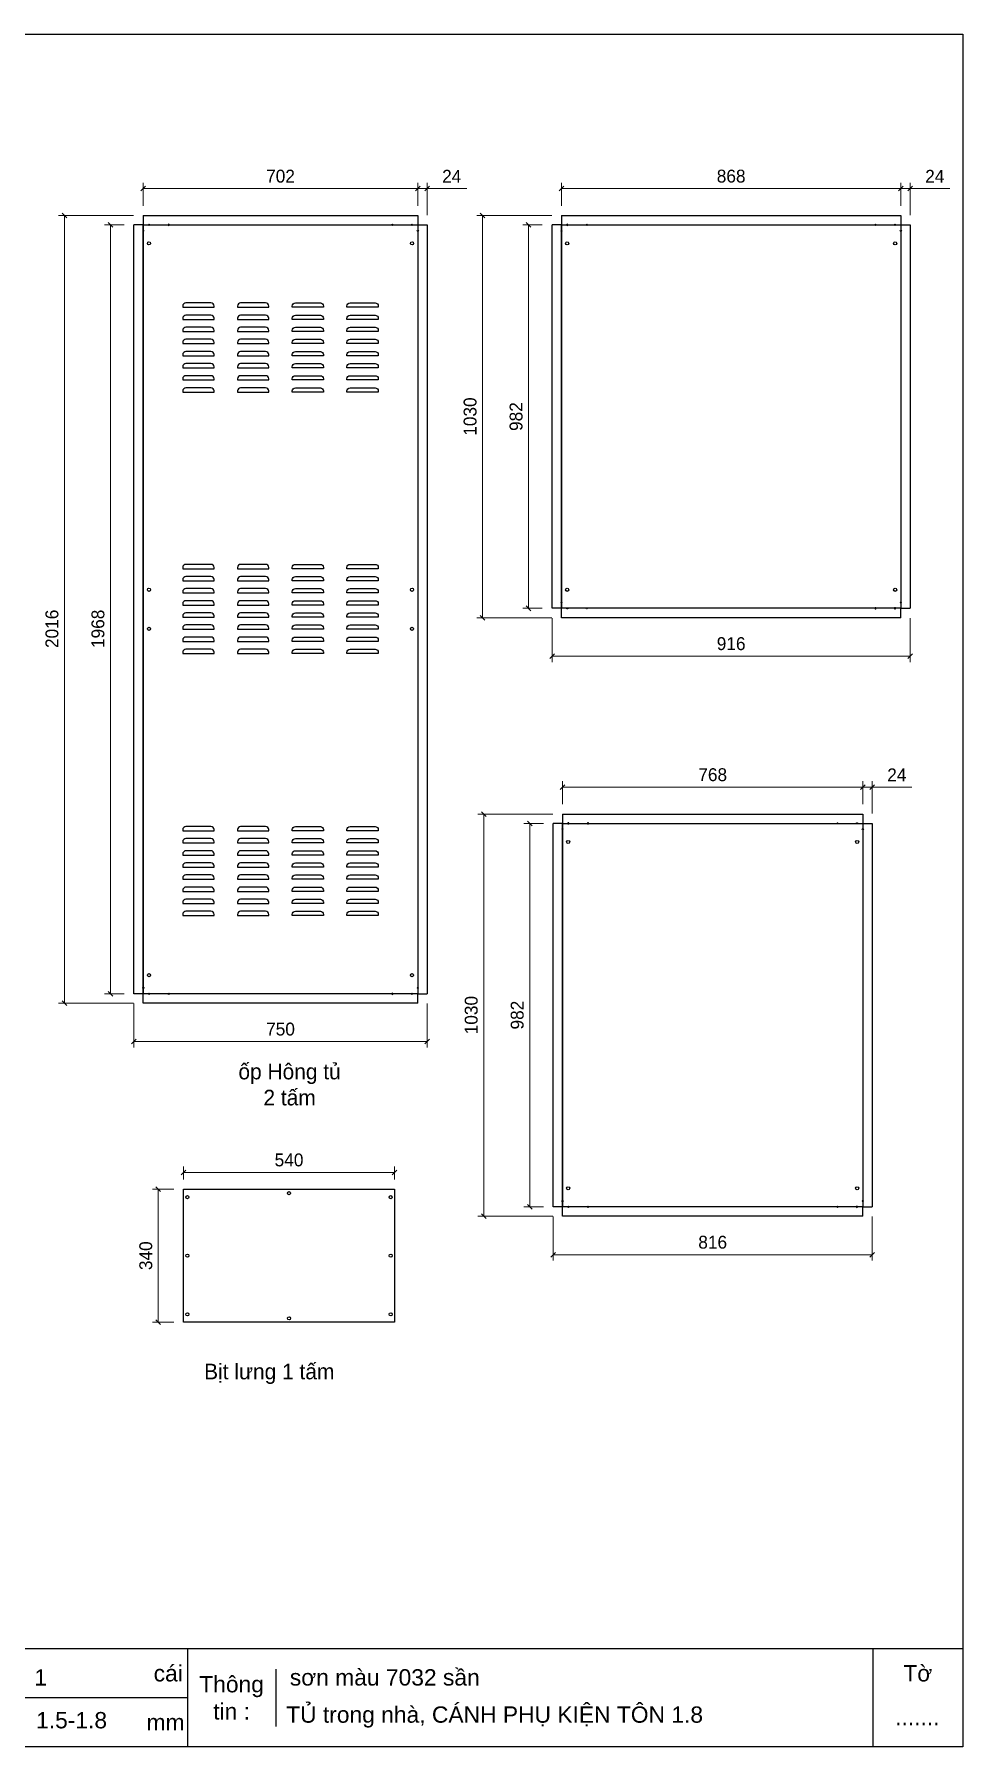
# Model space of a CAD drawing. Header units: millimetres. Extents: x 0 to 6199, y 0 to 4383.
# Drawn here: x 3825 to 6199, y 0 to 4383 of the extents above; entities that cross this region are included whole.
import ezdxf

# ---------------------------------------------------------------- set-up
doc = ezdxf.new("R2010")
doc.units = ezdxf.units.MM
doc.layers.add('CNC', color=7, linetype='Continuous')
doc.layers.add('DIM', color=253, linetype='Continuous')
doc.styles.add('Arial', font='arial.ttf')
doc.dimstyles.new('Dim-33', dxfattribs={"dimtxt": 33, "dimasz": 12, "dimexe": 15, "dimexo": 25, "dimgap": 15, "dimtad": 1, "dimdec": 0, "dimtxsty": 'Standard', "dimblk": 'OBLIQUE', "dimcen": 10, "dimclrd": 5, "dimclre": 5, "dimclrt": 3, "dimazin": 3, "dimtfac": 1, "dimtdec": 0, "dimtmove": 0, "dimatfit": 3, "dimldrblk": 'OPEN30', "dimlwd": 9, "dimlwe": 9})

# ---------------------------------------------------------------- blocks, each defined once
blk = doc.blocks.new('*D27')
at = {"color": 0, "linetype": 'ByBlock', "lineweight": -2}
for p, q in [((4799.3, 3982), (4811.3, 3994)), ((4835.3, 3994), (4823.3, 3982))]:
    blk.add_line(p, q, dxfattribs=at)
at = {"layer": 'Defpoints', "color": 0, "transparency": 16777216}
for p in [(4829.3, 3988), (4805.3, 3919.3), (4829.3, 3895.3)]:
    blk.add_point(p, dxfattribs=at)
at = {"layer": 'DIM', "color": 5, "lineweight": 9, "transparency": 16777216}
for p, q in [((4805.3, 3944.3), (4805.3, 4003)), ((4829.3, 3920.3), (4829.3, 4003)), ((4805.3, 3988), (4793.3, 3988)), ((4805.3, 3988), (4829.3, 3988)), ((4829.3, 3988), (4931, 3988))]:
    blk.add_line(p, q, dxfattribs=at)
at = {"layer": 'DIM', "color": 3, "transparency": 16777216, "insert": (4892.2, 4019.6), "char_height": 33, "attachment_point": 5}
blk.add_mtext('24', dxfattribs=at)
blk = doc.blocks.new('_Oblique')
at = {"color": 0, "linetype": 'ByBlock', "lineweight": -2}
blk.add_line((-0.5, -0.5), (0.5, 0.5), dxfattribs=at)
blk = doc.blocks.new('_Open30')
at = {"color": 0, "linetype": 'ByBlock', "lineweight": -2}
for p, q in [((-1, 0.27), (0, 0)), ((0, 0), (-1, -0.27)), ((0, 0), (-1, 0))]:
    blk.add_line(p, q, dxfattribs=at)
blk = doc.blocks.new('*D28')
at = {"color": 0, "linetype": 'ByBlock', "lineweight": -2}
for p, q in [((4109.3, 3994), (4097.3, 3982)), ((4799.3, 3982), (4811.3, 3994))]:
    blk.add_line(p, q, dxfattribs=at)
at = {"layer": 'Defpoints', "color": 0, "transparency": 16777216}
for p in [(4103.3, 3988), (4103.3, 3919.3), (4805.3, 3919.3)]:
    blk.add_point(p, dxfattribs=at)
at = {"layer": 'DIM', "color": 5, "lineweight": 9, "transparency": 16777216}
for p, q in [((4103.3, 3944.3), (4103.3, 4003)), ((4805.3, 3944.3), (4805.3, 4003)), ((4805.3, 3988), (4103.3, 3988))]:
    blk.add_line(p, q, dxfattribs=at)
at = {"layer": 'DIM', "color": 3, "transparency": 16777216, "insert": (4454.3, 4019.8), "char_height": 33, "attachment_point": 5}
blk.add_mtext('702', dxfattribs=at)
blk = doc.blocks.new('*D29')
at = {"color": 0, "linetype": 'ByBlock', "lineweight": -2}
for p, q in [((3907.7, 3913.3), (3895.7, 3925.3)), ((3895.7, 1909.3), (3907.7, 1897.3))]:
    blk.add_line(p, q, dxfattribs=at)
at = {"layer": 'Defpoints', "color": 0, "transparency": 16777216}
for p in [(4103.3, 3919.3), (3901.7, 1903.3), (4103.3, 1903.3)]:
    blk.add_point(p, dxfattribs=at)
at = {"layer": 'DIM', "color": 5, "lineweight": 9, "transparency": 16777216}
for p, q in [((4078.3, 3919.3), (3886.7, 3919.3)), ((3901.7, 3919.3), (3901.7, 1903.3)), ((4078.3, 1903.3), (3886.7, 1903.3))]:
    blk.add_line(p, q, dxfattribs=at)
at = {"layer": 'DIM', "color": 3, "transparency": 16777216, "insert": (3869.9, 2861.3), "char_height": 33, "attachment_point": 5, "rotation": 90}
blk.add_mtext('2016', dxfattribs=at)
blk = doc.blocks.new('*D30')
at = {"color": 0, "linetype": 'ByBlock', "lineweight": -2}
for p, q in [((4025.3, 3889.3), (4013.3, 3901.3)), ((4013.3, 1933.3), (4025.3, 1921.3))]:
    blk.add_line(p, q, dxfattribs=at)
at = {"layer": 'Defpoints', "color": 0, "transparency": 16777216}
for p in [(4019.3, 3895.3), (4079.3, 3895.3), (4079.3, 1927.3)]:
    blk.add_point(p, dxfattribs=at)
at = {"layer": 'DIM', "color": 5, "lineweight": 9, "transparency": 16777216}
for p, q in [((4054.3, 3895.3), (4004.3, 3895.3)), ((4019.3, 1927.3), (4019.3, 3895.3)), ((4054.3, 1927.3), (4004.3, 1927.3))]:
    blk.add_line(p, q, dxfattribs=at)
at = {"layer": 'DIM', "color": 3, "transparency": 16777216, "insert": (3987.5, 2861.3), "char_height": 33, "attachment_point": 5, "rotation": 90}
blk.add_mtext('1968', dxfattribs=at)
blk = doc.blocks.new('*D31')
at = {"color": 0, "linetype": 'ByBlock', "lineweight": -2}
for p, q in [((4085.3, 1810.9), (4073.3, 1798.9)), ((4823.3, 1798.9), (4835.3, 1810.9))]:
    blk.add_line(p, q, dxfattribs=at)
at = {"layer": 'Defpoints', "color": 0, "transparency": 16777216}
for p in [(4079.3, 1927.3), (4829.3, 1927.3), (4829.3, 1804.9)]:
    blk.add_point(p, dxfattribs=at)
at = {"layer": 'DIM', "color": 5, "lineweight": 9, "transparency": 16777216}
for p, q in [((4079.3, 1902.3), (4079.3, 1789.9)), ((4829.3, 1902.3), (4829.3, 1789.9)), ((4079.3, 1804.9), (4829.3, 1804.9))]:
    blk.add_line(p, q, dxfattribs=at)
at = {"layer": 'DIM', "color": 3, "transparency": 16777216, "insert": (4454.3, 1836.7), "char_height": 33, "attachment_point": 5}
blk.add_mtext('750', dxfattribs=at)
blk = doc.blocks.new('f3daunguoc')
at = {"layer": 'CNC', "color": 2, "lineweight": -3}
blk.add_circle((0, 0), 1.5, dxfattribs=at)
blk = doc.blocks.new('*D32')
at = {"color": 0, "linetype": 'ByBlock', "lineweight": -2}
for p, q in [((6034.8, 3982), (6046.8, 3994)), ((6070.8, 3994), (6058.8, 3982))]:
    blk.add_line(p, q, dxfattribs=at)
at = {"layer": 'Defpoints', "color": 0, "transparency": 16777216}
for p in [(6064.8, 3988), (6040.8, 3919.3), (6064.8, 3895.3)]:
    blk.add_point(p, dxfattribs=at)
at = {"layer": 'DIM', "color": 5, "lineweight": 9, "transparency": 16777216}
for p, q in [((6040.8, 3944.3), (6040.8, 4003)), ((6064.8, 3920.3), (6064.8, 4003)), ((6040.8, 3988), (6028.8, 3988)), ((6040.8, 3988), (6064.8, 3988)), ((6064.8, 3988), (6166.5, 3988))]:
    blk.add_line(p, q, dxfattribs=at)
at = {"layer": 'DIM', "color": 3, "transparency": 16777216, "insert": (6127.6, 4019.6), "char_height": 33, "attachment_point": 5}
blk.add_mtext('24', dxfattribs=at)
blk = doc.blocks.new('*D33')
at = {"color": 0, "linetype": 'ByBlock', "lineweight": -2}
for p, q in [((5178.8, 3994), (5166.8, 3982)), ((6034.8, 3982), (6046.8, 3994))]:
    blk.add_line(p, q, dxfattribs=at)
at = {"layer": 'Defpoints', "color": 0, "transparency": 16777216}
for p in [(5172.8, 3988), (5172.8, 3919.3), (6040.8, 3919.3)]:
    blk.add_point(p, dxfattribs=at)
at = {"layer": 'DIM', "color": 5, "lineweight": 9, "transparency": 16777216}
for p, q in [((5172.8, 3944.3), (5172.8, 4003)), ((6040.8, 3944.3), (6040.8, 4003)), ((6040.8, 3988), (5172.8, 3988))]:
    blk.add_line(p, q, dxfattribs=at)
at = {"layer": 'DIM', "color": 3, "transparency": 16777216, "insert": (5606.8, 4019.8), "char_height": 33, "attachment_point": 5}
blk.add_mtext('868', dxfattribs=at)
blk = doc.blocks.new('*D34')
at = {"color": 0, "linetype": 'ByBlock', "lineweight": -2}
for p, q in [((4977.2, 3913.3), (4965.2, 3925.3)), ((4965.2, 2895.8), (4977.2, 2883.8))]:
    blk.add_line(p, q, dxfattribs=at)
at = {"layer": 'Defpoints', "color": 0, "transparency": 16777216}
for p in [(5172.8, 3919.3), (4971.2, 2889.8), (5172.8, 2889.8)]:
    blk.add_point(p, dxfattribs=at)
at = {"layer": 'DIM', "color": 5, "lineweight": 9, "transparency": 16777216}
for p, q in [((5147.8, 3919.3), (4956.2, 3919.3)), ((4971.2, 3919.3), (4971.2, 2889.8)), ((5147.8, 2889.8), (4956.2, 2889.8))]:
    blk.add_line(p, q, dxfattribs=at)
at = {"layer": 'DIM', "color": 3, "transparency": 16777216, "insert": (4939.3, 3404.6), "char_height": 33, "attachment_point": 5, "rotation": 90}
blk.add_mtext('1030', dxfattribs=at)
blk = doc.blocks.new('*D35')
at = {"color": 0, "linetype": 'ByBlock', "lineweight": -2}
for p, q in [((5094.8, 3889.3), (5082.8, 3901.3)), ((5082.8, 2919.8), (5094.8, 2907.8))]:
    blk.add_line(p, q, dxfattribs=at)
at = {"layer": 'Defpoints', "color": 0, "transparency": 16777216}
for p in [(5088.8, 3895.3), (5148.8, 3895.3), (5148.8, 2913.8)]:
    blk.add_point(p, dxfattribs=at)
at = {"layer": 'DIM', "color": 5, "lineweight": 9, "transparency": 16777216}
for p, q in [((5123.8, 3895.3), (5073.8, 3895.3)), ((5088.8, 2913.8), (5088.8, 3895.3)), ((5123.8, 2913.8), (5073.8, 2913.8))]:
    blk.add_line(p, q, dxfattribs=at)
at = {"layer": 'DIM', "color": 3, "transparency": 16777216, "insert": (5056.9, 3404.6), "char_height": 33, "attachment_point": 5, "rotation": 90}
blk.add_mtext('982', dxfattribs=at)
blk = doc.blocks.new('*D36')
at = {"color": 0, "linetype": 'ByBlock', "lineweight": -2}
for p, q in [((5154.8, 2797.4), (5142.8, 2785.4)), ((6058.8, 2785.4), (6070.8, 2797.4))]:
    blk.add_line(p, q, dxfattribs=at)
at = {"layer": 'Defpoints', "color": 0, "transparency": 16777216}
for p in [(5148.8, 2913.8), (6064.8, 2913.8), (6064.8, 2791.4)]:
    blk.add_point(p, dxfattribs=at)
at = {"layer": 'DIM', "color": 5, "lineweight": 9, "transparency": 16777216}
for p, q in [((5148.8, 2888.8), (5148.8, 2776.4)), ((6064.8, 2888.8), (6064.8, 2776.4)), ((5148.8, 2791.4), (6064.8, 2791.4))]:
    blk.add_line(p, q, dxfattribs=at)
at = {"layer": 'DIM', "color": 3, "transparency": 16777216, "insert": (5606.8, 2823.2), "char_height": 33, "attachment_point": 5}
blk.add_mtext('916', dxfattribs=at)
blk = doc.blocks.new('*D37')
at = {"color": 0, "linetype": 'ByBlock', "lineweight": -2}
for p, q in [((5937.6, 2450), (5949.6, 2462)), ((5973.6, 2462), (5961.6, 2450))]:
    blk.add_line(p, q, dxfattribs=at)
at = {"layer": 'Defpoints', "color": 0, "transparency": 16777216}
for p in [(5967.6, 2456), (5943.6, 2387.3), (5967.6, 2363.3)]:
    blk.add_point(p, dxfattribs=at)
at = {"layer": 'DIM', "color": 5, "lineweight": 9, "transparency": 16777216}
for p, q in [((5943.6, 2456), (5931.6, 2456)), ((5943.6, 2412.3), (5943.6, 2471)), ((5943.6, 2456), (5967.6, 2456)), ((5967.6, 2388.3), (5967.6, 2471)), ((5967.6, 2456), (6069.3, 2456))]:
    blk.add_line(p, q, dxfattribs=at)
at = {"layer": 'DIM', "color": 3, "transparency": 16777216, "insert": (6030.5, 2487.5), "char_height": 33, "attachment_point": 5}
blk.add_mtext('24', dxfattribs=at)
blk = doc.blocks.new('*D38')
at = {"color": 0, "linetype": 'ByBlock', "lineweight": -2}
for p, q in [((5181.6, 2462), (5169.6, 2450)), ((5937.6, 2450), (5949.6, 2462))]:
    blk.add_line(p, q, dxfattribs=at)
at = {"layer": 'Defpoints', "color": 0, "transparency": 16777216}
for p in [(5175.6, 2456), (5175.6, 2387.3), (5943.6, 2387.3)]:
    blk.add_point(p, dxfattribs=at)
at = {"layer": 'DIM', "color": 5, "lineweight": 9, "transparency": 16777216}
for p, q in [((5175.6, 2412.3), (5175.6, 2471)), ((5943.6, 2456), (5175.6, 2456)), ((5943.6, 2412.3), (5943.6, 2471))]:
    blk.add_line(p, q, dxfattribs=at)
at = {"layer": 'DIM', "color": 3, "transparency": 16777216, "insert": (5559.6, 2487.8), "char_height": 33, "attachment_point": 5}
blk.add_mtext('768', dxfattribs=at)
blk = doc.blocks.new('*D39')
at = {"color": 0, "linetype": 'ByBlock', "lineweight": -2}
for p, q in [((4980, 2381.3), (4968, 2393.3)), ((4968, 1363.8), (4980, 1351.8))]:
    blk.add_line(p, q, dxfattribs=at)
at = {"layer": 'Defpoints', "color": 0, "transparency": 16777216}
for p in [(5175.6, 2387.3), (4974, 1357.8), (5175.6, 1357.8)]:
    blk.add_point(p, dxfattribs=at)
at = {"layer": 'DIM', "color": 5, "lineweight": 9, "transparency": 16777216}
for p, q in [((5150.6, 2387.3), (4959, 2387.3)), ((4974, 2387.3), (4974, 1357.8)), ((5150.6, 1357.8), (4959, 1357.8))]:
    blk.add_line(p, q, dxfattribs=at)
at = {"layer": 'DIM', "color": 3, "transparency": 16777216, "insert": (4942.2, 1872.6), "char_height": 33, "attachment_point": 5, "rotation": 90}
blk.add_mtext('1030', dxfattribs=at)
blk = doc.blocks.new('*D40')
at = {"color": 0, "linetype": 'ByBlock', "lineweight": -2}
for p, q in [((5097.6, 2357.3), (5085.6, 2369.3)), ((5085.6, 1387.8), (5097.6, 1375.8))]:
    blk.add_line(p, q, dxfattribs=at)
at = {"layer": 'Defpoints', "color": 0, "transparency": 16777216}
for p in [(5091.6, 2363.3), (5151.6, 2363.3), (5151.6, 1381.8)]:
    blk.add_point(p, dxfattribs=at)
at = {"layer": 'DIM', "color": 5, "lineweight": 9, "transparency": 16777216}
for p, q in [((5126.6, 2363.3), (5076.6, 2363.3)), ((5091.6, 1381.8), (5091.6, 2363.3)), ((5126.6, 1381.8), (5076.6, 1381.8))]:
    blk.add_line(p, q, dxfattribs=at)
at = {"layer": 'DIM', "color": 3, "transparency": 16777216, "insert": (5059.8, 1872.6), "char_height": 33, "attachment_point": 5, "rotation": 90}
blk.add_mtext('982', dxfattribs=at)
blk = doc.blocks.new('*D41')
at = {"color": 0, "linetype": 'ByBlock', "lineweight": -2}
for p, q in [((5157.6, 1265.3), (5145.6, 1253.3)), ((5961.6, 1253.3), (5973.6, 1265.3))]:
    blk.add_line(p, q, dxfattribs=at)
at = {"layer": 'Defpoints', "color": 0, "transparency": 16777216}
for p in [(5151.6, 1381.8), (5967.6, 1381.8), (5967.6, 1259.3)]:
    blk.add_point(p, dxfattribs=at)
at = {"layer": 'DIM', "color": 5, "lineweight": 9, "transparency": 16777216}
for p, q in [((5151.6, 1356.8), (5151.6, 1244.3)), ((5967.6, 1356.8), (5967.6, 1244.3)), ((5151.6, 1259.3), (5967.6, 1259.3))]:
    blk.add_line(p, q, dxfattribs=at)
at = {"layer": 'DIM', "color": 3, "transparency": 16777216, "insert": (5559.6, 1291.2), "char_height": 33, "attachment_point": 5}
blk.add_mtext('816', dxfattribs=at)
blk = doc.blocks.new('*D47')
at = {"color": 0, "linetype": 'ByBlock', "lineweight": -2}
for p, q in [((4212.1, 1475.9), (4200.1, 1463.9)), ((4740.1, 1463.9), (4752.1, 1475.9))]:
    blk.add_line(p, q, dxfattribs=at)
at = {"color": 5, "lineweight": 9, "ltscale": 3, "transparency": 16777216}
for p, q in [((4206.1, 1451.8), (4206.1, 1484.9)), ((4206.1, 1469.9), (4746.1, 1469.9)), ((4746.1, 1451.8), (4746.1, 1484.9))]:
    blk.add_line(p, q, dxfattribs=at)
at = {"layer": 'Defpoints', "color": 0, "ltscale": 3, "transparency": 16777216}
for p in [(4746.1, 1469.9), (4206.1, 1426.8), (4746.1, 1426.8)]:
    blk.add_point(p, dxfattribs=at)
at = {"color": 3, "ltscale": 3, "transparency": 16777216, "insert": (4476.1, 1501.8), "char_height": 33, "attachment_point": 5}
blk.add_mtext('540', dxfattribs=at)
blk = doc.blocks.new('*D48')
at = {"color": 5, "lineweight": 9, "ltscale": 3, "transparency": 16777216}
for p, q in [((4181.1, 1426.8), (4126.7, 1426.8)), ((4141.7, 1426.8), (4141.7, 1086.8)), ((4181.1, 1086.8), (4126.7, 1086.8))]:
    blk.add_line(p, q, dxfattribs=at)
at = {"color": 0, "linetype": 'ByBlock', "lineweight": -2}
for p, q in [((4147.7, 1420.8), (4135.7, 1432.8)), ((4135.7, 1092.8), (4147.7, 1080.8))]:
    blk.add_line(p, q, dxfattribs=at)
at = {"layer": 'Defpoints', "color": 0, "ltscale": 3, "transparency": 16777216}
for p in [(4206.1, 1426.8), (4141.7, 1086.8), (4206.1, 1086.8)]:
    blk.add_point(p, dxfattribs=at)
at = {"color": 3, "ltscale": 3, "transparency": 16777216, "insert": (4109.9, 1256.8), "char_height": 33, "attachment_point": 5, "rotation": 90}
blk.add_mtext('340', dxfattribs=at)
blk = doc.blocks.new('KHUNG CHUẨN')
at = {"color": 7}
for p, q in [((19889.2, -28535.2), (16919.2, -28535.2)), ((18939.2, -28535.2), (18939.2, -28655.2)), ((19779.2, -28535.2), (19779.2, -28655.2)), ((19047.6, -28560.2), (19047.6, -28630.2)), ((18939.2, -28595.2), (16919.2, -28595.2))]:
    blk.add_line(p, q, dxfattribs=at)
blk.add_lwpolyline([(16919.2, -26555.2), (19889.2, -26555.2), (19889.2, -28655.2), (16919.2, -28655.2)], close=True, dxfattribs=at)
at = {"color": 2, "char_height": 20, "style": 'Arial'}
for s, insert, width, attachment_point in [('cái', (18897.9, -28565.2), 63.517, 4), ('Tờ', (19834.2, -28565.2), 110, 5), ('Thông\\Ptin :', (18993.4, -28595.2), 108.311, 5), ('mm', (18889.2, -28625.2), 917.634, 4)]:
    blk.add_mtext(s, dxfattribs=dict(at, insert=insert, width=width, attachment_point=attachment_point))
at = {"color": 3, "style": 'Arial'}
for tag, p in [('#01', (17055.6, -28580.1)), ('#02', (17431.4, -28580.1)), ('#03', (18030.6, -28580.1)), ('#08', (18751.7, -28580.1)), ('#10', (19064.8, -28580.1)), ('#04', (17024.8, -28634.6)), ('#05', (17308.5, -28633)), ('#06', (17632.7, -28633.7)), ('#07', (18002, -28634.7)), ('#09', (18753.8, -28632.6)), ('#11', (19060.3, -28625.7)), ('#12', (19806.5, -28628.9))]:
    blk.add_attdef(tag, p, '', height=20, dxfattribs=at)

msp = doc.modelspace()

# ---------------------------------------------------------------- linework, layer by layer
at = {"color": 7}
for p, q in [((4103.3, 3895.3), (4103.3, 1927.3)), ((4805.3, 3895.3), (4805.3, 1927.3)), ((5172.8, 3895.3), (5172.8, 2913.8)), ((6040.8, 3895.3), (6040.8, 2913.8)), ((5175.6, 2363.3), (5175.6, 1381.8)), ((5943.6, 2363.3), (5943.6, 1381.8))]:
    msp.add_line(p, q, dxfattribs=at)
at = {"color": 2}
for points in [[(4103.3, 3919.3), (4103.3, 3895.3), (4079.3, 3895.3)], [(4805.3, 3919.3), (4805.3, 3895.3), (4829.3, 3895.3)], [(5172.8, 3919.3), (5172.8, 3895.3), (5148.8, 3895.3)], [(6040.8, 3919.3), (6040.8, 3895.3), (6064.8, 3895.3)], [(5172.8, 2889.8), (5172.8, 2913.8), (5148.8, 2913.8)], [(6040.8, 2889.8), (6040.8, 2913.8), (6064.8, 2913.8)], [(5175.6, 2387.3), (5175.6, 2363.3), (5151.6, 2363.3)], [(5943.6, 2387.3), (5943.6, 2363.3), (5967.6, 2363.3)], [(4103.3, 1903.3), (4103.3, 1927.3), (4079.3, 1927.3)], [(4805.3, 1903.3), (4805.3, 1927.3), (4829.3, 1927.3)], [(5175.6, 1357.8), (5175.6, 1381.8), (5151.6, 1381.8)], [(5943.6, 1357.8), (5943.6, 1381.8), (5967.6, 1381.8)]]:
    msp.add_lwpolyline(points, dxfattribs=at)
at = {"color": 7}
for points in [[(4103.3, 3919.3), (4805.3, 3919.3)], [(5172.8, 3919.3), (6040.8, 3919.3)], [(4079.3, 1927.3), (4079.3, 3895.3)], [(4829.3, 3895.3), (4829.3, 1927.3)], [(5148.8, 2913.8), (5148.8, 3895.3)], [(6064.8, 3895.3), (6064.8, 2913.8)], [(6040.8, 2889.8), (5172.8, 2889.8)], [(5175.6, 2387.3), (5943.6, 2387.3)], [(5151.6, 1381.8), (5151.6, 2363.3)], [(5967.6, 2363.3), (5967.6, 1381.8)], [(4805.3, 1903.3), (4103.3, 1903.3)], [(5943.6, 1357.8), (5175.6, 1357.8)]]:
    msp.add_lwpolyline(points, dxfattribs=at)
for points in [[(4103.3, 3895.3), (4805.3, 3895.3), (4805.3, 1927.3), (4103.3, 1927.3)], [(5172.8, 3895.3), (6040.8, 3895.3), (6040.8, 2913.8), (5172.8, 2913.8)], [(5172.8, 3895.3), (6040.8, 3895.3), (6040.8, 2913.8), (5172.8, 2913.8)], [(5175.6, 2363.3), (5943.6, 2363.3), (5943.6, 1381.8), (5175.6, 1381.8)], [(5175.6, 2363.3), (5943.6, 2363.3), (5943.6, 1381.8), (5175.6, 1381.8)]]:
    msp.add_lwpolyline(points, close=True, dxfattribs=at)
at = {"color": 252, "ltscale": 3}
msp.add_lwpolyline([(4103.3, 3895.3), (4805.3, 3895.3), (4805.3, 1927.3), (4103.3, 1927.3)], close=True, dxfattribs=at)
at = {"color": 2}
for points in [[(4276.3, 3695.3), (4212.3, 3695.3, 0.414214), (4204.3, 3687.3), (4204.3, 3684.3), (4284.3, 3684.3), (4284.3, 3687.3, 0.414214)], [(4416.3, 3695.3), (4352.3, 3695.3, 0.414214), (4344.3, 3687.3), (4344.3, 3684.3), (4424.3, 3684.3), (4424.3, 3687.3, 0.414214)], [(4492.3, 3695.3), (4556.3, 3695.3, -0.414214), (4564.3, 3687.3), (4564.3, 3684.3), (4484.3, 3684.3), (4484.3, 3687.3, -0.414214)], [(4632.3, 3695.3), (4696.3, 3695.3, -0.414214), (4704.3, 3687.3), (4704.3, 3684.3), (4624.3, 3684.3), (4624.3, 3687.3, -0.414214)], [(4276.3, 3664.3), (4212.3, 3664.3, 0.414214), (4204.3, 3656.3), (4204.3, 3653.3), (4284.3, 3653.3), (4284.3, 3656.3, 0.414214)], [(4416.3, 3664.3), (4352.3, 3664.3, 0.414214), (4344.3, 3656.3), (4344.3, 3653.3), (4424.3, 3653.3), (4424.3, 3656.3, 0.414214)], [(4492.3, 3664.3), (4556.3, 3664.3, -0.414214), (4564.3, 3656.3), (4564.3, 3653.3), (4484.3, 3653.3), (4484.3, 3656.3, -0.414214)], [(4632.3, 3664.3), (4696.3, 3664.3, -0.414214), (4704.3, 3656.3), (4704.3, 3653.3), (4624.3, 3653.3), (4624.3, 3656.3, -0.414214)], [(4276.3, 3633.3), (4212.3, 3633.3, 0.414214), (4204.3, 3625.3), (4204.3, 3622.3), (4284.3, 3622.3), (4284.3, 3625.3, 0.414214)], [(4276.3, 3602.3), (4212.3, 3602.3, 0.414214), (4204.3, 3594.3), (4204.3, 3591.3), (4284.3, 3591.3), (4284.3, 3594.3, 0.414214)], [(4416.3, 3633.3), (4352.3, 3633.3, 0.414214), (4344.3, 3625.3), (4344.3, 3622.3), (4424.3, 3622.3), (4424.3, 3625.3, 0.414214)], [(4416.3, 3602.3), (4352.3, 3602.3, 0.414214), (4344.3, 3594.3), (4344.3, 3591.3), (4424.3, 3591.3), (4424.3, 3594.3, 0.414214)], [(4492.3, 3633.3), (4556.3, 3633.3, -0.414214), (4564.3, 3625.3), (4564.3, 3622.3), (4484.3, 3622.3), (4484.3, 3625.3, -0.414214)], [(4492.3, 3602.3), (4556.3, 3602.3, -0.414214), (4564.3, 3594.3), (4564.3, 3591.3), (4484.3, 3591.3), (4484.3, 3594.3, -0.414214)], [(4632.3, 3633.3), (4696.3, 3633.3, -0.414214), (4704.3, 3625.3), (4704.3, 3622.3), (4624.3, 3622.3), (4624.3, 3625.3, -0.414214)], [(4632.3, 3602.3), (4696.3, 3602.3, -0.414214), (4704.3, 3594.3), (4704.3, 3591.3), (4624.3, 3591.3), (4624.3, 3594.3, -0.414214)], [(4276.3, 3571.3), (4212.3, 3571.3, 0.414214), (4204.3, 3563.3), (4204.3, 3560.3), (4284.3, 3560.3), (4284.3, 3563.3, 0.414214)], [(4416.3, 3571.3), (4352.3, 3571.3, 0.414214), (4344.3, 3563.3), (4344.3, 3560.3), (4424.3, 3560.3), (4424.3, 3563.3, 0.414214)], [(4492.3, 3571.3), (4556.3, 3571.3, -0.414214), (4564.3, 3563.3), (4564.3, 3560.3), (4484.3, 3560.3), (4484.3, 3563.3, -0.414214)], [(4632.3, 3571.3), (4696.3, 3571.3, -0.414214), (4704.3, 3563.3), (4704.3, 3560.3), (4624.3, 3560.3), (4624.3, 3563.3, -0.414214)], [(4276.3, 3540.3), (4212.3, 3540.3, 0.414214), (4204.3, 3532.3), (4204.3, 3529.3), (4284.3, 3529.3), (4284.3, 3532.3, 0.414214)], [(4276.3, 3509.3), (4212.3, 3509.3, 0.414214), (4204.3, 3501.3), (4204.3, 3498.3), (4284.3, 3498.3), (4284.3, 3501.3, 0.414214)], [(4416.3, 3540.3), (4352.3, 3540.3, 0.414214), (4344.3, 3532.3), (4344.3, 3529.3), (4424.3, 3529.3), (4424.3, 3532.3, 0.414214)], [(4416.3, 3509.3), (4352.3, 3509.3, 0.414214), (4344.3, 3501.3), (4344.3, 3498.3), (4424.3, 3498.3), (4424.3, 3501.3, 0.414214)], [(4492.3, 3540.3), (4556.3, 3540.3, -0.414214), (4564.3, 3532.3), (4564.3, 3529.3), (4484.3, 3529.3), (4484.3, 3532.3, -0.414214)], [(4492.3, 3509.3), (4556.3, 3509.3, -0.414214), (4564.3, 3501.3), (4564.3, 3498.3), (4484.3, 3498.3), (4484.3, 3501.3, -0.414214)], [(4632.3, 3540.3), (4696.3, 3540.3, -0.414214), (4704.3, 3532.3), (4704.3, 3529.3), (4624.3, 3529.3), (4624.3, 3532.3, -0.414214)], [(4632.3, 3509.3), (4696.3, 3509.3, -0.414214), (4704.3, 3501.3), (4704.3, 3498.3), (4624.3, 3498.3), (4624.3, 3501.3, -0.414214)], [(4276.3, 3478.3), (4212.3, 3478.3, 0.414214), (4204.3, 3470.3), (4204.3, 3467.3), (4284.3, 3467.3), (4284.3, 3470.3, 0.414214)], [(4416.3, 3478.3), (4352.3, 3478.3, 0.414214), (4344.3, 3470.3), (4344.3, 3467.3), (4424.3, 3467.3), (4424.3, 3470.3, 0.414214)], [(4492.3, 3478.3), (4556.3, 3478.3, -0.414214), (4564.3, 3470.3), (4564.3, 3467.3), (4484.3, 3467.3), (4484.3, 3470.3, -0.414214)], [(4632.3, 3478.3), (4696.3, 3478.3, -0.414214), (4704.3, 3470.3), (4704.3, 3467.3), (4624.3, 3467.3), (4624.3, 3470.3, -0.414214)], [(4276.3, 3026.3), (4212.3, 3026.3, 0.414214), (4204.3, 3018.3), (4204.3, 3015.3), (4284.3, 3015.3), (4284.3, 3018.3, 0.414214)], [(4416.3, 3026.3), (4352.3, 3026.3, 0.414214), (4344.3, 3018.3), (4344.3, 3015.3), (4424.3, 3015.3), (4424.3, 3018.3, 0.414214)], [(4492.3, 3026.3), (4556.3, 3026.3, -0.414214), (4564.3, 3018.3), (4564.3, 3015.3), (4484.3, 3015.3), (4484.3, 3018.3, -0.414214)], [(4632.3, 3026.3), (4696.3, 3026.3, -0.414214), (4704.3, 3018.3), (4704.3, 3015.3), (4624.3, 3015.3), (4624.3, 3018.3, -0.414214)], [(4276.3, 2995.3), (4212.3, 2995.3, 0.414214), (4204.3, 2987.3), (4204.3, 2984.3), (4284.3, 2984.3), (4284.3, 2987.3, 0.414214)], [(4416.3, 2995.3), (4352.3, 2995.3, 0.414214), (4344.3, 2987.3), (4344.3, 2984.3), (4424.3, 2984.3), (4424.3, 2987.3, 0.414214)], [(4492.3, 2995.3), (4556.3, 2995.3, -0.414214), (4564.3, 2987.3), (4564.3, 2984.3), (4484.3, 2984.3), (4484.3, 2987.3, -0.414214)], [(4632.3, 2995.3), (4696.3, 2995.3, -0.414214), (4704.3, 2987.3), (4704.3, 2984.3), (4624.3, 2984.3), (4624.3, 2987.3, -0.414214)], [(4276.3, 2964.3), (4212.3, 2964.3, 0.414214), (4204.3, 2956.3), (4204.3, 2953.3), (4284.3, 2953.3), (4284.3, 2956.3, 0.414214)], [(4416.3, 2964.3), (4352.3, 2964.3, 0.414214), (4344.3, 2956.3), (4344.3, 2953.3), (4424.3, 2953.3), (4424.3, 2956.3, 0.414214)], [(4492.3, 2964.3), (4556.3, 2964.3, -0.414214), (4564.3, 2956.3), (4564.3, 2953.3), (4484.3, 2953.3), (4484.3, 2956.3, -0.414214)], [(4632.3, 2964.3), (4696.3, 2964.3, -0.414214), (4704.3, 2956.3), (4704.3, 2953.3), (4624.3, 2953.3), (4624.3, 2956.3, -0.414214)], [(4276.3, 2933.3), (4212.3, 2933.3, 0.414214), (4204.3, 2925.3), (4204.3, 2922.3), (4284.3, 2922.3), (4284.3, 2925.3, 0.414214)], [(4276.3, 2902.3), (4212.3, 2902.3, 0.414214), (4204.3, 2894.3), (4204.3, 2891.3), (4284.3, 2891.3), (4284.3, 2894.3, 0.414214)], [(4416.3, 2933.3), (4352.3, 2933.3, 0.414214), (4344.3, 2925.3), (4344.3, 2922.3), (4424.3, 2922.3), (4424.3, 2925.3, 0.414214)], [(4416.3, 2902.3), (4352.3, 2902.3, 0.414214), (4344.3, 2894.3), (4344.3, 2891.3), (4424.3, 2891.3), (4424.3, 2894.3, 0.414214)], [(4492.3, 2933.3), (4556.3, 2933.3, -0.414214), (4564.3, 2925.3), (4564.3, 2922.3), (4484.3, 2922.3), (4484.3, 2925.3, -0.414214)], [(4492.3, 2902.3), (4556.3, 2902.3, -0.414214), (4564.3, 2894.3), (4564.3, 2891.3), (4484.3, 2891.3), (4484.3, 2894.3, -0.414214)], [(4632.3, 2933.3), (4696.3, 2933.3, -0.414214), (4704.3, 2925.3), (4704.3, 2922.3), (4624.3, 2922.3), (4624.3, 2925.3, -0.414214)], [(4632.3, 2902.3), (4696.3, 2902.3, -0.414214), (4704.3, 2894.3), (4704.3, 2891.3), (4624.3, 2891.3), (4624.3, 2894.3, -0.414214)], [(4276.3, 2871.3), (4212.3, 2871.3, 0.414214), (4204.3, 2863.3), (4204.3, 2860.3), (4284.3, 2860.3), (4284.3, 2863.3, 0.414214)], [(4416.3, 2871.3), (4352.3, 2871.3, 0.414214), (4344.3, 2863.3), (4344.3, 2860.3), (4424.3, 2860.3), (4424.3, 2863.3, 0.414214)], [(4492.3, 2871.3), (4556.3, 2871.3, -0.414214), (4564.3, 2863.3), (4564.3, 2860.3), (4484.3, 2860.3), (4484.3, 2863.3, -0.414214)], [(4632.3, 2871.3), (4696.3, 2871.3, -0.414214), (4704.3, 2863.3), (4704.3, 2860.3), (4624.3, 2860.3), (4624.3, 2863.3, -0.414214)], [(4276.3, 2840.3), (4212.3, 2840.3, 0.414214), (4204.3, 2832.3), (4204.3, 2829.3), (4284.3, 2829.3), (4284.3, 2832.3, 0.414214)], [(4276.3, 2809.3), (4212.3, 2809.3, 0.414214), (4204.3, 2801.3), (4204.3, 2798.3), (4284.3, 2798.3), (4284.3, 2801.3, 0.414214)], [(4416.3, 2840.3), (4352.3, 2840.3, 0.414214), (4344.3, 2832.3), (4344.3, 2829.3), (4424.3, 2829.3), (4424.3, 2832.3, 0.414214)], [(4416.3, 2809.3), (4352.3, 2809.3, 0.414214), (4344.3, 2801.3), (4344.3, 2798.3), (4424.3, 2798.3), (4424.3, 2801.3, 0.414214)], [(4492.3, 2840.3), (4556.3, 2840.3, -0.414214), (4564.3, 2832.3), (4564.3, 2829.3), (4484.3, 2829.3), (4484.3, 2832.3, -0.414214)], [(4492.3, 2809.3), (4556.3, 2809.3, -0.414214), (4564.3, 2801.3), (4564.3, 2798.3), (4484.3, 2798.3), (4484.3, 2801.3, -0.414214)], [(4632.3, 2840.3), (4696.3, 2840.3, -0.414214), (4704.3, 2832.3), (4704.3, 2829.3), (4624.3, 2829.3), (4624.3, 2832.3, -0.414214)], [(4632.3, 2809.3), (4696.3, 2809.3, -0.414214), (4704.3, 2801.3), (4704.3, 2798.3), (4624.3, 2798.3), (4624.3, 2801.3, -0.414214)], [(4276.3, 2355.3), (4212.3, 2355.3, 0.414214), (4204.3, 2347.3), (4204.3, 2344.3), (4284.3, 2344.3), (4284.3, 2347.3, 0.414214)], [(4276.3, 2324.3), (4212.3, 2324.3, 0.414214), (4204.3, 2316.3), (4204.3, 2313.3), (4284.3, 2313.3), (4284.3, 2316.3, 0.414214)], [(4416.3, 2355.3), (4352.3, 2355.3, 0.414214), (4344.3, 2347.3), (4344.3, 2344.3), (4424.3, 2344.3), (4424.3, 2347.3, 0.414214)], [(4416.3, 2324.3), (4352.3, 2324.3, 0.414214), (4344.3, 2316.3), (4344.3, 2313.3), (4424.3, 2313.3), (4424.3, 2316.3, 0.414214)], [(4492.3, 2355.3), (4556.3, 2355.3, -0.414214), (4564.3, 2347.3), (4564.3, 2344.3), (4484.3, 2344.3), (4484.3, 2347.3, -0.414214)], [(4492.3, 2324.3), (4556.3, 2324.3, -0.414214), (4564.3, 2316.3), (4564.3, 2313.3), (4484.3, 2313.3), (4484.3, 2316.3, -0.414214)], [(4632.3, 2355.3), (4696.3, 2355.3, -0.414214), (4704.3, 2347.3), (4704.3, 2344.3), (4624.3, 2344.3), (4624.3, 2347.3, -0.414214)], [(4632.3, 2324.3), (4696.3, 2324.3, -0.414214), (4704.3, 2316.3), (4704.3, 2313.3), (4624.3, 2313.3), (4624.3, 2316.3, -0.414214)], [(4276.3, 2293.3), (4212.3, 2293.3, 0.414214), (4204.3, 2285.3), (4204.3, 2282.3), (4284.3, 2282.3), (4284.3, 2285.3, 0.414214)], [(4416.3, 2293.3), (4352.3, 2293.3, 0.414214), (4344.3, 2285.3), (4344.3, 2282.3), (4424.3, 2282.3), (4424.3, 2285.3, 0.414214)], [(4492.3, 2293.3), (4556.3, 2293.3, -0.414214), (4564.3, 2285.3), (4564.3, 2282.3), (4484.3, 2282.3), (4484.3, 2285.3, -0.414214)], [(4632.3, 2293.3), (4696.3, 2293.3, -0.414214), (4704.3, 2285.3), (4704.3, 2282.3), (4624.3, 2282.3), (4624.3, 2285.3, -0.414214)], [(4276.3, 2262.3), (4212.3, 2262.3, 0.414214), (4204.3, 2254.3), (4204.3, 2251.3), (4284.3, 2251.3), (4284.3, 2254.3, 0.414214)], [(4416.3, 2262.3), (4352.3, 2262.3, 0.414214), (4344.3, 2254.3), (4344.3, 2251.3), (4424.3, 2251.3), (4424.3, 2254.3, 0.414214)], [(4492.3, 2262.3), (4556.3, 2262.3, -0.414214), (4564.3, 2254.3), (4564.3, 2251.3), (4484.3, 2251.3), (4484.3, 2254.3, -0.414214)], [(4632.3, 2262.3), (4696.3, 2262.3, -0.414214), (4704.3, 2254.3), (4704.3, 2251.3), (4624.3, 2251.3), (4624.3, 2254.3, -0.414214)], [(4276.3, 2231.3), (4212.3, 2231.3, 0.414214), (4204.3, 2223.3), (4204.3, 2220.3), (4284.3, 2220.3), (4284.3, 2223.3, 0.414214)], [(4276.3, 2200.3), (4212.3, 2200.3, 0.414214), (4204.3, 2192.3), (4204.3, 2189.3), (4284.3, 2189.3), (4284.3, 2192.3, 0.414214)], [(4416.3, 2231.3), (4352.3, 2231.3, 0.414214), (4344.3, 2223.3), (4344.3, 2220.3), (4424.3, 2220.3), (4424.3, 2223.3, 0.414214)], [(4416.3, 2200.3), (4352.3, 2200.3, 0.414214), (4344.3, 2192.3), (4344.3, 2189.3), (4424.3, 2189.3), (4424.3, 2192.3, 0.414214)], [(4492.3, 2231.3), (4556.3, 2231.3, -0.414214), (4564.3, 2223.3), (4564.3, 2220.3), (4484.3, 2220.3), (4484.3, 2223.3, -0.414214)], [(4492.3, 2200.3), (4556.3, 2200.3, -0.414214), (4564.3, 2192.3), (4564.3, 2189.3), (4484.3, 2189.3), (4484.3, 2192.3, -0.414214)], [(4632.3, 2231.3), (4696.3, 2231.3, -0.414214), (4704.3, 2223.3), (4704.3, 2220.3), (4624.3, 2220.3), (4624.3, 2223.3, -0.414214)], [(4632.3, 2200.3), (4696.3, 2200.3, -0.414214), (4704.3, 2192.3), (4704.3, 2189.3), (4624.3, 2189.3), (4624.3, 2192.3, -0.414214)], [(4276.3, 2169.3), (4212.3, 2169.3, 0.414214), (4204.3, 2161.3), (4204.3, 2158.3), (4284.3, 2158.3), (4284.3, 2161.3, 0.414214)], [(4416.3, 2169.3), (4352.3, 2169.3, 0.414214), (4344.3, 2161.3), (4344.3, 2158.3), (4424.3, 2158.3), (4424.3, 2161.3, 0.414214)], [(4492.3, 2169.3), (4556.3, 2169.3, -0.414214), (4564.3, 2161.3), (4564.3, 2158.3), (4484.3, 2158.3), (4484.3, 2161.3, -0.414214)], [(4632.3, 2169.3), (4696.3, 2169.3, -0.414214), (4704.3, 2161.3), (4704.3, 2158.3), (4624.3, 2158.3), (4624.3, 2161.3, -0.414214)], [(4276.3, 2138.3), (4212.3, 2138.3, 0.414214), (4204.3, 2130.3), (4204.3, 2127.3), (4284.3, 2127.3), (4284.3, 2130.3, 0.414214)], [(4416.3, 2138.3), (4352.3, 2138.3, 0.414214), (4344.3, 2130.3), (4344.3, 2127.3), (4424.3, 2127.3), (4424.3, 2130.3, 0.414214)], [(4492.3, 2138.3), (4556.3, 2138.3, -0.414214), (4564.3, 2130.3), (4564.3, 2127.3), (4484.3, 2127.3), (4484.3, 2130.3, -0.414214)], [(4632.3, 2138.3), (4696.3, 2138.3, -0.414214), (4704.3, 2130.3), (4704.3, 2127.3), (4624.3, 2127.3), (4624.3, 2130.3, -0.414214)]]:
    msp.add_lwpolyline(points, format="xyb", close=True, dxfattribs=at)
at = {"color": 7, "ltscale": 3}
msp.add_lwpolyline([(4206.1, 1426.8), (4746.1, 1426.8), (4746.1, 1086.8), (4206.1, 1086.8)], close=True, dxfattribs=at)
at = {"color": 2}
for centre in [(4117.8, 3847.8), (4790.8, 3847.8), (5187.3, 3847.8), (6026.3, 3847.8), (4117.8, 2961.3), (4790.8, 2961.3), (5187.3, 2961.3), (6026.3, 2961.3), (4117.8, 2861.3), (4790.8, 2861.3), (5190.1, 2315.8), (5929.1, 2315.8), (4117.8, 1974.8), (4790.8, 1974.8), (5190.1, 1429.3), (5929.1, 1429.3)]:
    msp.add_circle(centre, 4, dxfattribs=at)
at = {"color": 2, "ltscale": 3}
for centre in [(4216.1, 1406.8), (4476.1, 1416.8), (4736.1, 1406.8), (4216.1, 1256.8), (4736.1, 1256.8), (4216.1, 1106.8), (4476.1, 1096.8), (4736.1, 1106.8)]:
    msp.add_circle(centre, 4, dxfattribs=at)

# ---------------------------------------------------------------- block references
at = {"color": 3}
ref = msp.add_blockref('KHUNG CHUẨN', (-35314.2, 59809.6), dxfattribs=dict(at, xscale=2.08722096000838, yscale=2.08722096000838, zscale=2.08722096000838))
ref.add_attrib('#08', '1', (3824.7, 156.7), dxfattribs={"color": 3, "height": 41.7, "style": 'Arial'})
ref.add_attrib('#09', '1.5-1.8', (3829.2, 47.1), dxfattribs={"color": 3, "height": 41.74, "style": 'Arial'})
ref.add_attrib('#10', 'sơn màu 7032 sần', (4478.2, 156.7), dxfattribs={"color": 3, "height": 41.744, "style": 'Arial'})
ref.add_attrib('#11', 'TỦ trong nhà, CÁNH PHỤ KIỆN TÔN 1.8', (4468.8, 61.5), dxfattribs={"color": 3, "height": 41.744, "style": 'Arial'})
ref.add_attrib('#12', '.......', (6026.2, 54.8), dxfattribs={"color": 3, "height": 41.74, "style": 'Arial'})
at = {"lineweight": -3, "xscale": -1, "rotation": 180}
for p in [(4103.3, 3880.3), (4118.3, 3895.3), (4168.3, 3895.3), (5172.8, 3880.3), (5187.8, 3895.3), (5237.8, 3895.3), (5175.6, 2348.3), (5190.6, 2363.3), (5240.6, 2363.3)]:
    msp.add_blockref('f3daunguoc', p, dxfattribs=at)
at = {"lineweight": -3, "rotation": 180}
for p in [(4740.3, 3895.3), (4790.3, 3895.3), (4805.3, 3880.3), (5975.8, 3895.3), (6025.8, 3895.3), (6040.8, 3880.3), (5878.6, 2363.3), (5928.6, 2363.3), (5943.6, 2348.3)]:
    msp.add_blockref('f3daunguoc', p, dxfattribs=at)
at = {"lineweight": -3}
for p in [(5172.8, 2928.8), (5187.8, 2913.8), (5237.8, 2913.8), (4103.3, 1942.3), (4118.3, 1927.3), (4168.3, 1927.3), (5175.6, 1396.8), (5190.6, 1381.8), (5240.6, 1381.8)]:
    msp.add_blockref('f3daunguoc', p, dxfattribs=at)
at = {"lineweight": -3, "xscale": -1}
for p in [(5975.8, 2913.8), (6025.8, 2913.8), (6040.8, 2928.8), (4740.3, 1927.3), (4790.3, 1927.3), (4805.3, 1942.3), (5878.6, 1381.8), (5928.6, 1381.8), (5943.6, 1396.8)]:
    msp.add_blockref('f3daunguoc', p, dxfattribs=at)

# ---------------------------------------------------------------- texts
at = {"color": 2, "char_height": 40, "width": 1852.723, "attachment_point": 5}
for s, insert in [('ốp Hông tủ \\P2 tấm', (4477.5, 1694.6)), ('Bịt lưng 1 tấm', (4425.5, 954.4))]:
    msp.add_mtext(s, dxfattribs=dict(at, insert=insert))

# ---------------------------------------------------------------- dimensions: what is measured, and where the dimension line sits
at = {"ltscale": 3}
dim = msp.add_linear_dim(base=(4746.1, 1469.9), p1=(4206.1, 1426.8), p2=(4746.1, 1426.8), dimstyle='Dim-33', dxfattribs=at)
dim.commit()
dim.dimension.update_dxf_attribs({"geometry": '*D47', "text_midpoint": (4476.1, 1501.8)})
dim = msp.add_linear_dim(base=(4141.7, 1086.8), p1=(4206.1, 1426.8), p2=(4206.1, 1086.8), angle=90, dimstyle='Dim-33', dxfattribs=at)
dim.commit()
dim.dimension.update_dxf_attribs({"geometry": '*D48', "text_midpoint": (4109.9, 1256.8)})
at = {"layer": 'DIM', "color": 2}
for base, p1, p2, picture, middle in [((4103.3, 3988), (4805.3, 3919.3), (4103.3, 3919.3), '*D28', (4454.3, 4019.8)), ((4829.3, 3988), (4805.3, 3919.3), (4829.3, 3895.3), '*D27', (4892.2, 4019.6)), ((5172.8, 3988), (6040.8, 3919.3), (5172.8, 3919.3), '*D33', (5606.8, 4019.8)), ((6064.8, 3988), (6040.8, 3919.3), (6064.8, 3895.3), '*D32', (6127.6, 4019.6)), ((6064.8, 2791.4), (5148.8, 2913.8), (6064.8, 2913.8), '*D36', (5606.8, 2823.2)), ((5175.6, 2456), (5943.6, 2387.3), (5175.6, 2387.3), '*D38', (5559.6, 2487.8)), ((5967.6, 2456), (5943.6, 2387.3), (5967.6, 2363.3), '*D37', (6030.5, 2487.5)), ((4829.3, 1804.9), (4079.3, 1927.3), (4829.3, 1927.3), '*D31', (4454.3, 1836.7)), ((5967.6, 1259.3), (5151.6, 1381.8), (5967.6, 1381.8), '*D41', (5559.6, 1291.2))]:
    dim = msp.add_linear_dim(base=base, p1=p1, p2=p2, dimstyle='Dim-33', dxfattribs=at)
    dim.commit()
    dim.dimension.update_dxf_attribs({"geometry": picture, "text_midpoint": middle})
for base, p1, p2, picture, middle in [((3901.7, 1903.3), (4103.3, 3919.3), (4103.3, 1903.3), '*D29', (3901.7, 2861.3)), ((4019.3, 3895.3), (4079.3, 1927.3), (4079.3, 3895.3), '*D30', (4019.3, 2861.3)), ((4971.186646, 2889.8336591), (5172.7533254, 3919.3336591), (5172.7533254, 2889.8336591), '*D34', (4971.186646, 3404.5836591)), ((5088.7581047, 3895.3336591), (5148.7533254, 2913.8336591), (5148.7533254, 3895.3336591), '*D35', (5088.7581047, 3404.5836591)), ((4974.0461681, 1357.8270346), (5175.6128474, 2387.3270346), (5175.6128474, 1357.8270346), '*D39', (4974.0461681, 1872.5770346)), ((5091.6176268, 2363.3270346), (5151.6128474, 1381.8270346), (5151.6128474, 2363.3270346), '*D40', (5091.6176268, 1872.5770346))]:
    dim = msp.add_linear_dim(base=base, p1=p1, p2=p2, angle=90, dimstyle='Dim-33', dxfattribs=at)
    dim.commit()
    dim.dimension.update_dxf_attribs({"geometry": picture, "text_midpoint": middle, "dimtype": 160})

doc.saveas('drawing.dxf')
